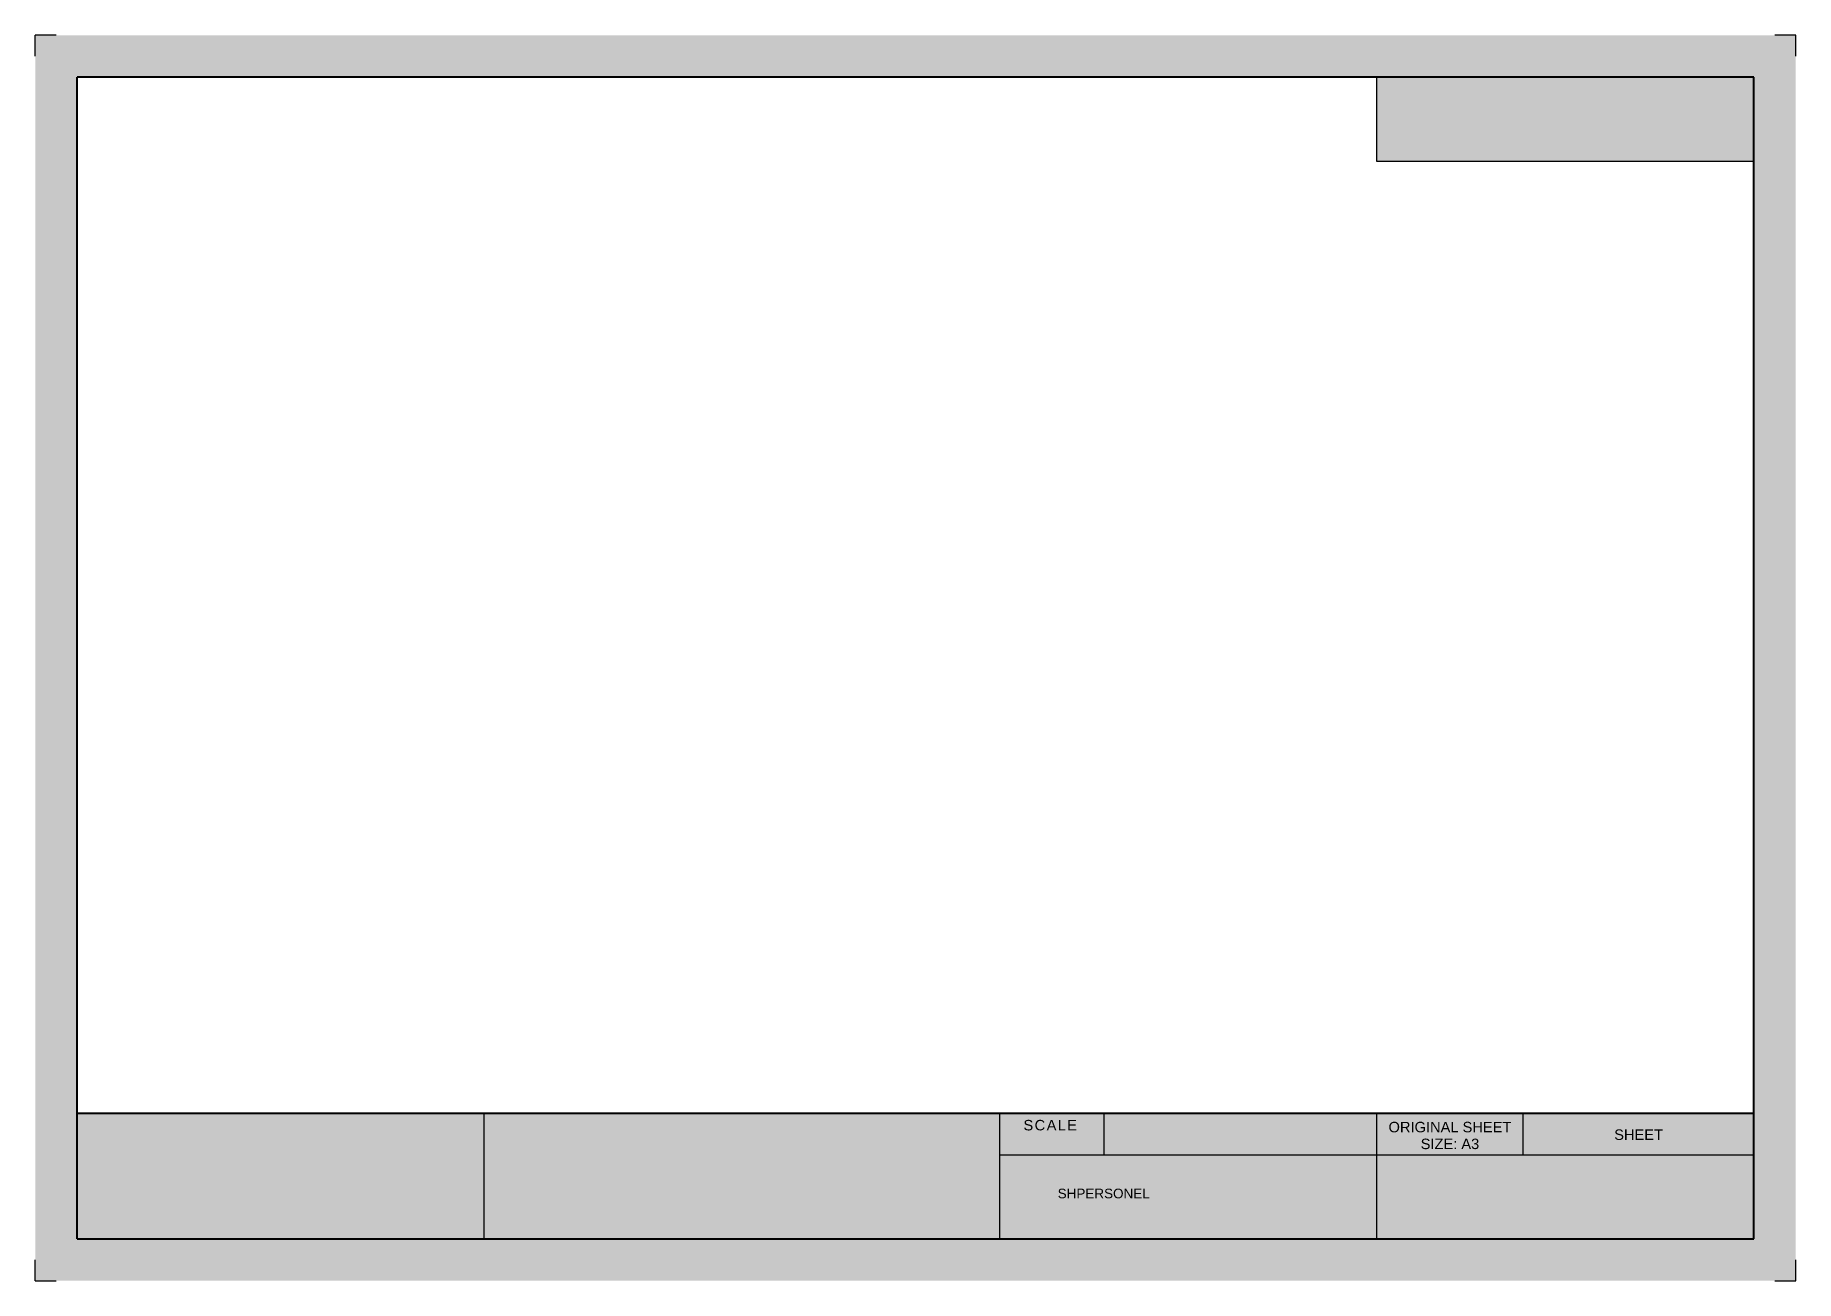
# Model space of a CAD drawing. Header units: metres. Extents: x -420 to 0, y 0 to 297.
import ezdxf
from ezdxf.enums import TextEntityAlignment as Align

# ---------------------------------------------------------------- set-up
doc = ezdxf.new("R2010")
doc.units = ezdxf.units.M
doc.header["$MEASUREMENT"] = 0
doc.styles.add('Style-Arial', font='arial.ttf')

msp = doc.modelspace()

# ---------------------------------------------------------------- hatches: boundary and pattern name
at = {"linetype": 'Continuous', "lineweight": 0, "true_color": 0xffffff}
h = msp.add_hatch(color=7, dxfattribs=at)
h.dxf.hatch_style = 1
h.paths.add_polyline_path([(-10, 287), (-100, 287), (-100, 267), (-10, 267)], flags=0)
h.paths.add_polyline_path([(0, 297), (-420, 297), (-420, 0), (0, 0)])
h.paths.add_polyline_path([(-10, 287), (-10, 10), (-410, 10), (-410, 287)], flags=16)
h.paths.add_polyline_path([(-65, 40), (-65, 30), (-100, 30), (-190, 30), (-190, 40)], flags=0)
h.paths.add_polyline_path([(-10, 30), (-100, 30), (-100, 10), (-10, 10)], flags=16)
h.paths.add_polyline_path([(-10, 40), (-65, 40), (-65, 30), (-10, 30)], flags=16)
h.paths.add_polyline_path([(-65, 40), (-100, 40), (-100, 30), (-65, 30)], flags=0)
h.paths.add_polyline_path([(-100, 40), (-165, 40), (-165, 30), (-100, 30)], flags=0)
h.paths.add_polyline_path([(-100, 30), (-165, 30), (-190, 30), (-190, 10), (-100, 10)], flags=0)
h.paths.add_polyline_path([(-190, 30), (-190, 40), (-313, 40), (-313, 10), (-190, 10)], flags=0)
h.paths.add_polyline_path([(-313, 40), (-410, 40), (-410, 10), (-313, 10)], flags=16)
h = msp.add_hatch(color=7, dxfattribs=at)
h.dxf.hatch_style = 1
h.paths.add_polyline_path([(-190, 40), (-313, 40), (-313, 10), (-190, 10)])
h.paths.add_polyline_path([(-100, 30), (-190, 30), (-190, 10), (-100, 10)])
h.paths.add_polyline_path([(-165, 40), (-190, 40), (-190, 30), (-165, 30)])
h.paths.add_polyline_path([(-100, 40), (-165, 40), (-165, 30), (-100, 30)])
h.paths.add_polyline_path([(-65, 40), (-100, 40), (-100, 30), (-65, 30)])
h.paths.add_polyline_path([(-10, 287), (-100, 287), (-100, 267), (-10, 267)])

# ---------------------------------------------------------------- linework, layer by layer
for p, q in [((-415, 297), (-420, 297)), ((-420, 292), (-420, 297)), ((0, 297), (-5, 297)), ((0, 292), (0, 297)), ((-100, 287), (-100, 267)), ((-100, 267), (-10, 267)), ((-410, 40), (-313, 40)), ((-313, 40), (-313, 10)), ((-190, 40), (-190, 10)), ((-165, 30), (-165, 40)), ((-100, 40), (-100, 10)), ((-65, 30), (-65, 40)), ((-190, 30), (-100, 30)), ((-100, 30), (-10, 30)), ((-420, 0), (-420, 5)), ((0, 0), (0, 5)), ((-420, 0), (-415, 0)), ((-5, 0), (0, 0))]:
    msp.add_line(p, q)
at = {"lineweight": 40}
for p, q in [((-410, 10), (-410, 287)), ((-10, 287), (-410, 287)), ((-10, 10), (-10, 287)), ((-410, 40), (-10, 40)), ((-410, 10), (-10, 10))]:
    msp.add_line(p, q, dxfattribs=at)

# ---------------------------------------------------------------- texts
at = {"style": 'Style-Arial'}
msp.add_text('SHEET', height=2.5, dxfattribs=at).set_placement((-37.5, 34.84), align=Align.MIDDLE_CENTER)
at = {"char_height": 2.5, "attachment_point": 5, "style": 'Style-Arial'}
for s, insert, line_spacing_factor in [('\\T1.141;SCALE', (-177.71, 37.09), 0.6), ('ORIGINAL SHEET\\PSIZE: A3', (-82.5, 34.63), 0.96)]:
    msp.add_mtext(s, dxfattribs=dict(at, insert=insert, line_spacing_factor=line_spacing_factor))
at = {"style": 'Style-Arial'}
msp.add_attdef('SHPERSONEL', (-176.08, 19.66), '', height=2.3, dxfattribs=at)

doc.saveas('drawing.dxf')
